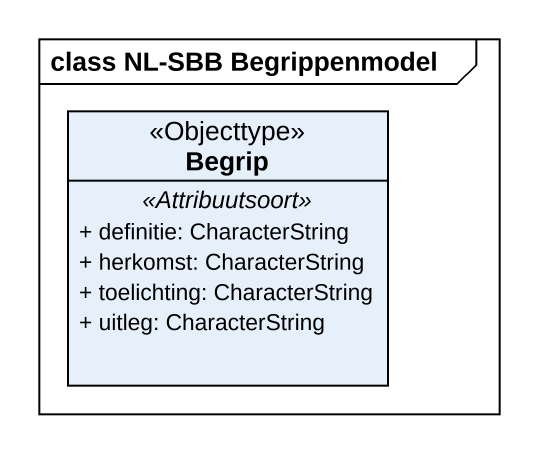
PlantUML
@startuml
mainframe class NL-SBB Begrippenmodel
hide circle
hide empty members
skinparam classAttributeIconSize 0
class Begrip <<Objecttype>> {
  .. <<Attribuutsoort>> ..
  + definitie: CharacterString
  + herkomst: CharacterString
  + toelichting: CharacterString
  + uitleg: CharacterString
}
@enduml
